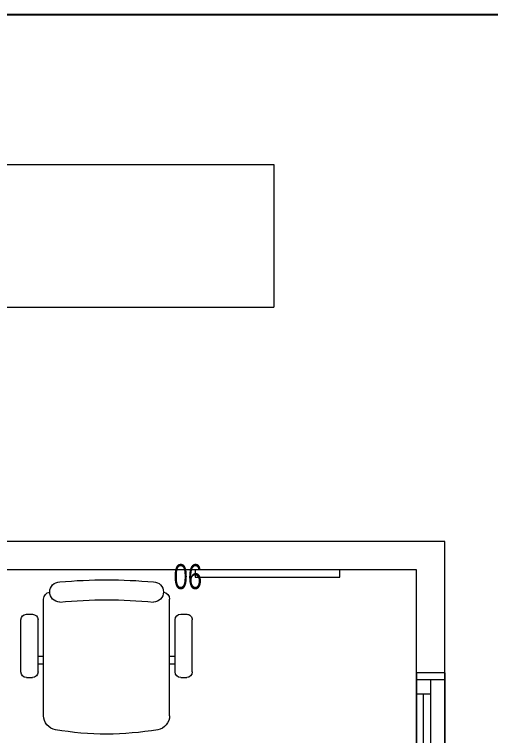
# Model space of a CAD drawing. Header units: inches. Extents: x -246178 to 57169, y -29325 to 19878.
# Drawn here: x 16290 to 17958, y -4747 to -2222 of the extents above; entities that cross this region are included whole.
import ezdxf

# ---------------------------------------------------------------- set-up
doc = ezdxf.new("R2010")
doc.units = ezdxf.units.IN
doc.header["$LTSCALE"] = 25
doc.header["$MEASUREMENT"] = 0
doc.layers.get('0').update_dxf_attribs({"color": 8})
for name, color, linetype, lineweight in [('00-Ground Floor$0$72_EGR_EQP_TAG', 142, 'Continuous', 5), ('00-Ground Floor$0$Aluminum', 251, 'Continuous', 5), ('00-Ground Floor$0$LOADING', 253, 'Continuous', 5), ('00-Ground Floor$0$NEW Wall', 166, 'Continuous', 5), ('00-Ground Floor$0$Walls', 251, 'Continuous', 5), ('F-ALRM-CNDT-SPLY', 43, 'POWER SUPPLY', 25)]:
    doc.layers.add(name, color=color, linetype=linetype, lineweight=lineweight)
doc.styles.add('00-Ground Floor$0$X3G_ENTITY_257CFD', font='swisscl.ttf', dxfattribs={"height": 200})
doc.styles.get("Standard").update_dxf_attribs({"font": 'arial.ttf'})
doc.linetypes.add('POWER SUPPLY', pattern='A,50.8,-4,["PS",Standard,S=4.5,R=0,X=0,Y=-2.25],-11', length=65.8)

# ---------------------------------------------------------------- blocks, each defined once
blk = doc.blocks.new('*X63')
at = {"color": 0}
for p, q in [((5, 3), (5, 3)), ((5, 3), (5, 3)), ((5, 3), (5, 3)), ((5, 3), (5, 3)), ((5, 3), (5, 3)), ((5, 3), (5, 3)), ((5, 3), (5, 3)), ((5, 3), (5, 3)), ((5, 3), (5, 3)), ((5, 3), (5, 3)), ((5, 3), (5, 3)), ((5, 3), (5, 3)), ((5, 3), (5, 3)), ((5, 3), (5, 3)), ((5, 3), (5, 3)), ((5, 3), (5, 3)), ((5, 3), (5, 3)), ((5, 3), (5, 3)), ((5, 3), (5, 3)), ((5, 3), (5, 3)), ((5, 3), (5, 3)), ((5, 3), (5, 3)), ((5, 3), (5, 3)), ((5, 3), (5, 3)), ((5, 3), (5, 3)), ((5, 3), (5, 3)), ((5, 3), (5, 3)), ((5, 3), (5, 3)), ((5, 3), (5, 3)), ((5, 3), (5, 3)), ((5, 3), (5, 3)), ((5, 3), (5, 3)), ((5, 3), (5, 3)), ((5, 3), (5, 3)), ((5, 3), (5, 3)), ((5, 3), (5, 3)), ((5, 3), (5, 3)), ((5, 3), (5, 3)), ((5, 3), (5, 3)), ((5, 3), (5, 3)), ((5, 3), (5, 3)), ((5, 3), (5, 3)), ((5, 3), (5, 3)), ((5, 3), (5, 3)), ((5, 3), (5, 3)), ((5, 3), (5, 3)), ((5, 3), (5, 3)), ((5, 3), (5, 3)), ((5, 3), (5, 3)), ((5, 3), (5, 3)), ((5, 3), (5, 3)), ((5, 3), (5, 3)), ((5, 3), (5, 3)), ((5, 3), (5, 3)), ((5, 3), (5, 3)), ((5, 3), (5, 3)), ((5, 3), (5, 3)), ((5, 3), (5, 3)), ((5, 3), (5, 3)), ((5, 3), (5, 3)), ((5, 3), (5, 3)), ((5, 3), (5, 3)), ((5, 3), (5, 3)), ((5, 3), (5, 3)), ((5, 3), (5, 3)), ((5, 3), (5, 3)), ((6, 3), (5, 3)), ((5, 3), (5, 3)), ((6, 3), (5, 3)), ((5, 3), (5, 3)), ((6, 3), (5, 3)), ((5, 3), (5, 3)), ((6, 3), (5, 3)), ((5, 3), (5, 3)), ((5, 3), (5, 3)), ((5, 3), (5, 3)), ((5, 3), (5, 3)), ((5, 3), (5, 3)), ((5, 3), (5, 3)), ((5, 3), (5, 3)), ((5, 3), (5, 3)), ((5, 3), (5, 3)), ((5, 3), (5, 3)), ((5, 3), (5, 3)), ((5, 3), (5, 3)), ((5, 3), (5, 3)), ((5, 3), (5, 3)), ((5, 3), (5, 3)), ((5, 3), (5, 3)), ((5, 3), (5, 3)), ((5, 3), (5, 3)), ((5, 3), (5, 3)), ((5, 3), (5, 3)), ((5, 3), (5, 3)), ((5, 3), (5, 3)), ((5, 3), (5, 3)), ((6, 3), (6, 3)), ((6, 3), (6, 3)), ((6, 3), (6, 3)), ((6, 3), (6, 3)), ((6, 3), (6, 3)), ((6, 3), (6, 3)), ((6, 3), (6, 3)), ((6, 3), (6, 3)), ((6, 3), (6, 3)), ((6, 3), (6, 3)), ((6, 3), (6, 3)), ((6, 3), (6, 3)), ((6, 3), (6, 3)), ((6, 3), (6, 3)), ((6, 3), (6, 3)), ((6, 3), (6, 3)), ((6, 3), (6, 3)), ((6, 3), (6, 3)), ((6, 3), (6, 3)), ((6, 3), (6, 3)), ((6, 3), (6, 3)), ((6, 3), (6, 3)), ((6, 3), (6, 3)), ((6, 3), (6, 3)), ((6, 3), (6, 3)), ((6, 3), (6, 3)), ((6, 3), (6, 3)), ((6, 3), (6, 3)), ((6, 3), (6, 3)), ((6, 3), (6, 3)), ((6, 3), (6, 3)), ((6, 3), (6, 3)), ((6, 3), (6, 3)), ((6, 3), (6, 3)), ((6, 3), (6, 3)), ((6, 3), (6, 3)), ((6, 3), (6, 3)), ((6, 3), (6, 3)), ((6, 3), (6, 3)), ((6, 3), (6, 3)), ((6, 3), (6, 3)), ((6, 3), (6, 3)), ((6, 3), (6, 3)), ((6, 3), (6, 3)), ((6, 3), (6, 3)), ((6, 3), (6, 3)), ((6, 3), (6, 3)), ((6, 3), (6, 3)), ((6, 3), (6, 3)), ((6, 3), (6, 3)), ((6, 3), (6, 3)), ((6, 3), (6, 3)), ((6, 3), (6, 3)), ((6, 3), (6, 3)), ((6, 3), (6, 3)), ((6, 3), (6, 3)), ((6, 3), (6, 3)), ((6, 3), (6, 3)), ((6, 3), (6, 3)), ((6, 3), (6, 3)), ((6, 3), (6, 3)), ((6, 3), (6, 3)), ((6, 3), (6, 3)), ((6, 3), (6, 3)), ((6, 3), (6, 3)), ((6, 3), (6, 3)), ((6, 3), (6, 3)), ((6, 3), (6, 3)), ((6, 3), (6, 3)), ((6, 3), (6, 3)), ((6, 3), (6, 3)), ((6, 3), (6, 3)), ((6, 3), (6, 3)), ((6, 3), (6, 3)), ((6, 3), (6, 3)), ((6, 3), (6, 3)), ((6, 3), (6, 3)), ((6, 3), (6, 3)), ((6, 3), (6, 3)), ((6, 3), (6, 3)), ((6, 3), (6, 3)), ((6, 3), (6, 3)), ((6, 3), (6, 3)), ((6, 3), (6, 3)), ((6, 3), (6, 3)), ((6, 3), (6, 3)), ((6, 3), (6, 3)), ((6, 3), (6, 3)), ((6, 3), (6, 3)), ((6, 3), (6, 3)), ((6, 3), (6, 3)), ((6, 3), (6, 3)), ((6, 3), (6, 3)), ((6, 3), (6, 3)), ((6, 3), (6, 3)), ((6, 3), (6, 3)), ((6, 3), (6, 3)), ((6, 3), (6, 3)), ((6, 3), (6, 3)), ((6, 3), (6, 3)), ((6, 3), (6, 3)), ((6, 3), (6, 3)), ((6, 3), (6, 3)), ((6, 3), (6, 3)), ((6, 3), (6, 3)), ((6, 3), (6, 3)), ((6, 3), (6, 3)), ((6, 3), (6, 3)), ((6, 3), (6, 3)), ((6, 3), (6, 3)), ((6, 3), (6, 3)), ((6, 3), (6, 3)), ((6, 3), (6, 3)), ((6, 3), (6, 3)), ((6, 3), (6, 3)), ((6, 3), (6, 3)), ((6, 3), (6, 3)), ((6, 3), (6, 3)), ((6, 3), (6, 3)), ((6, 3), (6, 3)), ((6, 3), (6, 3)), ((6, 3), (6, 3)), ((6, 3), (6, 3)), ((6, 3), (6, 3)), ((6, 3), (6, 3)), ((6, 3), (6, 3)), ((6, 3), (6, 3)), ((6, 3), (6, 3)), ((6, 3), (6, 3)), ((6, 3), (6, 3)), ((6, 3), (6, 3)), ((6, 3), (6, 3)), ((6, 3), (6, 3)), ((6, 3), (6, 3)), ((6, 3), (6, 3)), ((6, 3), (6, 3)), ((6, 3), (6, 3)), ((6, 3), (6, 3)), ((6, 3), (6, 3)), ((6, 3), (6, 3)), ((6, 3), (6, 3)), ((6, 3), (6, 3)), ((6, 3), (6, 3)), ((6, 3), (6, 3)), ((6, 3), (6, 3)), ((6, 3), (6, 3)), ((6, 3), (6, 3)), ((6, 3), (6, 3)), ((6, 3), (6, 3)), ((6, 3), (6, 3)), ((6, 3), (6, 3)), ((6, 3), (6, 3)), ((6, 3), (6, 3)), ((6, 3), (6, 3)), ((6, 3), (6, 3)), ((6, 3), (6, 3)), ((6, 3), (6, 3)), ((6, 3), (6, 3)), ((6, 3), (6, 3)), ((6, 3), (6, 3)), ((6, 3), (6, 3)), ((6, 3), (6, 3)), ((6, 3), (6, 3)), ((6, 3), (6, 3)), ((6, 3), (6, 3)), ((6, 3), (6, 3)), ((6, 3), (6, 3)), ((6, 3), (6, 3)), ((6, 3), (6, 3)), ((6, 3), (6, 3)), ((6, 3), (6, 3)), ((6, 3), (6, 3)), ((6, 3), (6, 3)), ((6, 3), (6, 3)), ((6, 3), (6, 3)), ((6, 3), (6, 3)), ((6, 3), (6, 3)), ((6, 3), (6, 3)), ((6, 3), (6, 3)), ((6, 3), (6, 3)), ((6, 3), (6, 3)), ((6, 3), (6, 3)), ((6, 3), (6, 3)), ((6, 3), (6, 3)), ((6, 3), (6, 3)), ((6, 3), (6, 3)), ((6, 3), (6, 3)), ((6, 3), (6, 3)), ((6, 3), (6, 3)), ((6, 3), (6, 3)), ((6, 3), (6, 3)), ((6, 3), (6, 3)), ((6, 3), (6, 3)), ((6, 3), (6, 3)), ((6, 3), (6, 3)), ((6, 3), (6, 3)), ((6, 3), (6, 3)), ((6, 3), (6, 3)), ((6, 3), (6, 3)), ((6, 3), (6, 3)), ((6, 3), (6, 3)), ((6, 3), (6, 3)), ((6, 3), (6, 3)), ((6, 3), (6, 3)), ((6, 3), (5, 3)), ((6, 3), (5, 3)), ((6, 3), (5, 3)), ((6, 3), (5, 3)), ((6, 3), (5, 3)), ((6, 3), (6, 3)), ((6, 3), (6, 3)), ((6, 3), (6, 3)), ((6, 3), (6, 3)), ((6, 3), (6, 3)), ((6, 3), (6, 3)), ((6, 3), (6, 3)), ((6, 3), (6, 3)), ((6, 3), (6, 3)), ((6, 3), (6, 3)), ((6, 3), (6, 3)), ((6, 3), (6, 3)), ((6, 3), (6, 3)), ((6, 3), (6, 3)), ((6, 3), (6, 3)), ((6, 3), (6, 3)), ((6, 3), (6, 3)), ((6, 3), (6, 3)), ((6, 3), (6, 3)), ((6, 3), (6, 3)), ((6, 3), (6, 3)), ((6, 3), (6, 3)), ((6, 3), (6, 3)), ((6, 3), (6, 3)), ((6, 3), (6, 3)), ((6, 3), (6, 3)), ((6, 3), (6, 3)), ((6, 3), (6, 3)), ((6, 3), (6, 3)), ((6, 3), (6, 3)), ((6, 3), (6, 3)), ((6, 3), (6, 3)), ((6, 3), (6, 3)), ((6, 3), (6, 3)), ((6, 3), (6, 3)), ((6, 3), (6, 3)), ((6, 3), (6, 3)), ((6, 3), (6, 3)), ((6, 3), (6, 3)), ((6, 3), (6, 3)), ((6, 3), (6, 3)), ((6, 3), (6, 3)), ((6, 3), (6, 3)), ((6, 3), (6, 3)), ((6, 3), (6, 3)), ((6, 3), (6, 3)), ((6, 3), (6, 3)), ((6, 3), (6, 3)), ((6, 3), (6, 3)), ((6, 3), (6, 3)), ((6, 3), (6, 3)), ((6, 3), (6, 3)), ((6, 3), (6, 3)), ((6, 3), (6, 3)), ((6, 3), (6, 3)), ((6, 3), (6, 3)), ((6, 3), (6, 3)), ((6, 3), (6, 3)), ((6, 3), (6, 3)), ((6, 3), (6, 3)), ((6, 3), (6, 3)), ((6, 3), (6, 3)), ((6, 3), (6, 3)), ((6, 3), (6, 3)), ((6, 3), (6, 3)), ((6, 3), (6, 3)), ((6, 3), (6, 3)), ((6, 3), (6, 3)), ((6, 3), (6, 3)), ((6, 3), (6, 3)), ((6, 3), (6, 3)), ((6, 3), (6, 3)), ((6, 3), (6, 3)), ((6, 3), (6, 3)), ((6, 3), (6, 3)), ((6, 3), (6, 3)), ((6, 3), (6, 3)), ((6, 3), (6, 3)), ((6, 3), (6, 3)), ((6, 3), (6, 3)), ((6, 3), (6, 3)), ((6, 3), (6, 3)), ((6, 3), (6, 3)), ((6, 3), (6, 3)), ((6, 3), (6, 3)), ((6, 3), (6, 3)), ((6, 3), (6, 3)), ((6, 3), (6, 3)), ((6, 3), (6, 3)), ((6, 3), (6, 3)), ((6, 3), (6, 3)), ((6, 3), (6, 3)), ((6, 3), (6, 3)), ((6, 3), (6, 3)), ((6, 3), (6, 3)), ((6, 3), (6, 3)), ((6, 3), (6, 3)), ((6, 3), (6, 3)), ((6, 3), (6, 3)), ((6, 3), (6, 3)), ((6, 3), (6, 3)), ((6, 3), (6, 3)), ((6, 3), (6, 3)), ((6, 3), (6, 3)), ((6, 3), (6, 3)), ((6, 3), (6, 3)), ((6, 3), (6, 3)), ((6, 3), (6, 3)), ((6, 3), (6, 3)), ((6, 3), (6, 3)), ((6, 3), (6, 3)), ((6, 3), (6, 3)), ((6, 3), (6, 3)), ((6, 3), (6, 3)), ((6, 3), (6, 3)), ((6, 3), (6, 3)), ((6, 3), (6, 3)), ((6, 3), (6, 3)), ((6, 3), (6, 3)), ((6, 3), (6, 3)), ((6, 3), (6, 3)), ((6, 3), (6, 3)), ((6, 3), (6, 3)), ((6, 3), (6, 3)), ((6, 3), (6, 3)), ((6, 3), (6, 3)), ((6, 3), (6, 3)), ((6, 3), (6, 3)), ((6, 3), (6, 3)), ((6, 3), (6, 3)), ((6, 3), (6, 3)), ((6, 3), (6, 3)), ((6, 3), (6, 3)), ((6, 3), (6, 3)), ((6, 3), (6, 3)), ((6, 3), (6, 3)), ((6, 3), (6, 3)), ((6, 3), (6, 3)), ((6, 3), (6, 3)), ((6, 3), (6, 3)), ((6, 3), (6, 3)), ((6, 3), (6, 3)), ((6, 3), (6, 3)), ((6, 3), (6, 3)), ((6, 3), (6, 3)), ((6, 3), (6, 3)), ((6, 3), (6, 3)), ((6, 3), (6, 3)), ((6, 3), (6, 3)), ((6, 3), (6, 3)), ((6, 3), (6, 3)), ((6, 3), (6, 3)), ((6, 3), (6, 3)), ((6, 3), (6, 3)), ((6, 3), (6, 3)), ((6, 3), (6, 3)), ((6, 3), (6, 3)), ((6, 3), (6, 3)), ((6, 3), (6, 3)), ((6, 3), (6, 3)), ((6, 3), (6, 3)), ((6, 3), (6, 3)), ((6, 3), (6, 3)), ((6, 3), (6, 3)), ((6, 3), (6, 3)), ((6, 3), (6, 3)), ((6, 3), (6, 3)), ((6, 3), (6, 3)), ((6, 3), (6, 3)), ((6, 3), (6, 3)), ((6, 3), (6, 3)), ((6, 3), (6, 3)), ((6, 3), (6, 3)), ((6, 3), (6, 3)), ((6, 3), (6, 3)), ((6, 3), (6, 3)), ((6, 3), (6, 3)), ((6, 3), (6, 3)), ((6, 3), (6, 3)), ((6, 3), (6, 3)), ((6, 3), (6, 3)), ((6, 3), (6, 3)), ((6, 3), (6, 3)), ((6, 3), (6, 3)), ((6, 3), (6, 3)), ((6, 3), (6, 3)), ((6, 3), (6, 3)), ((6, 3), (6, 3)), ((6, 3), (6, 3)), ((6, 3), (6, 3)), ((6, 3), (6, 3)), ((6, 3), (6, 3)), ((6, 3), (6, 3)), ((6, 3), (6, 3)), ((6, 3), (6, 3)), ((6, 3), (6, 3)), ((6, 3), (6, 3)), ((6, 3), (6, 3)), ((6, 3), (6, 3)), ((6, 3), (6, 3)), ((6, 3), (6, 3)), ((6, 3), (6, 3)), ((6, 3), (6, 3)), ((6, 3), (6, 3)), ((6, 3), (6, 3)), ((6, 3), (6, 3)), ((6, 3), (6, 3)), ((6, 3), (6, 3)), ((6, 3), (6, 3)), ((6, 3), (6, 3)), ((6, 3), (6, 3)), ((6, 3), (6, 3)), ((6, 3), (6, 3)), ((6, 3), (6, 3)), ((6, 3), (6, 3)), ((6, 3), (6, 3)), ((6, 3), (6, 3)), ((6, 3), (6, 3)), ((6, 3), (6, 3)), ((6, 3), (6, 3)), ((6, 3), (6, 3)), ((6, 3), (6, 3)), ((6, 3), (6, 3)), ((6, 3), (6, 3)), ((6, 3), (6, 3)), ((6, 3), (6, 3)), ((6, 3), (6, 3)), ((6, 3), (6, 3)), ((6, 3), (6, 3)), ((6, 3), (6, 3)), ((6, 3), (6, 3)), ((6, 3), (6, 3)), ((6, 3), (6, 3)), ((6, 3), (6, 3)), ((6, 3), (6, 3)), ((6, 3), (6, 3)), ((6, 3), (6, 3)), ((6, 3), (6, 3)), ((6, 3), (6, 3)), ((6, 3), (6, 3)), ((6, 3), (6, 3)), ((6, 3), (6, 3)), ((6, 3), (6, 3)), ((6, 3), (6, 3)), ((6, 3), (6, 3)), ((6, 3), (6, 3)), ((6, 3), (6, 3)), ((6, 3), (6, 3)), ((6, 3), (6, 3)), ((6, 3), (6, 3)), ((6, 3), (6, 3)), ((6, 3), (6, 3)), ((6, 3), (6, 3)), ((6, 3), (6, 3)), ((6, 3), (6, 3)), ((6, 3), (6, 3)), ((6, 3), (6, 3)), ((6, 3), (6, 3)), ((6, 3), (6, 3)), ((6, 3), (6, 3)), ((6, 3), (6, 3)), ((6, 3), (6, 3)), ((6, 3), (6, 3)), ((6, 3), (6, 3)), ((6, 3), (6, 3)), ((6, 3), (6, 3)), ((6, 3), (6, 3)), ((6, 3), (6, 3)), ((6, 3), (6, 3)), ((6, 3), (6, 3)), ((6, 3), (6, 3)), ((6, 3), (6, 3)), ((6, 3), (6, 3)), ((6, 3), (6, 3)), ((6, 3), (6, 3)), ((6, 3), (6, 3)), ((6, 3), (6, 3)), ((6, 3), (6, 3)), ((6, 3), (6, 3)), ((6, 3), (6, 3)), ((6, 3), (6, 3)), ((6, 3), (6, 3)), ((6, 3), (6, 3)), ((6, 3), (6, 3)), ((6, 3), (6, 3)), ((6, 3), (6, 3)), ((6, 3), (6, 3)), ((6, 3), (6, 3)), ((6, 3), (6, 3)), ((6, 3), (6, 3)), ((6, 3), (6, 3)), ((6, 3), (6, 3)), ((6, 3), (6, 3)), ((6, 3), (6, 3)), ((6, 3), (6, 3)), ((6, 3), (6, 3)), ((6, 3), (6, 3)), ((6, 3), (6, 3)), ((6, 3), (6, 3)), ((6, 3), (6, 3)), ((6, 3), (6, 3)), ((6, 3), (6, 3)), ((6, 3), (6, 3)), ((6, 3), (6, 3)), ((6, 3), (6, 3)), ((6, 3), (6, 3)), ((6, 3), (6, 3)), ((6, 3), (6, 3)), ((6, 3), (6, 3)), ((6, 3), (6, 3)), ((6, 3), (6, 3)), ((6, 3), (6, 3)), ((6, 3), (6, 3)), ((6, 3), (6, 3)), ((6, 3), (6, 3)), ((6, 3), (6, 3)), ((6, 3), (6, 3))]:
    blk.add_line(p, q, dxfattribs=at)
blk = doc.blocks.new('*X64')
at = {"color": 0}
for p, q in [((13, 1), (13, 1)), ((13, 1), (13, 1)), ((13, 1), (13, 1)), ((13, 1), (13, 1)), ((13, 1), (13, 1)), ((13, 1), (13, 1)), ((13, 1), (13, 1)), ((13, 1), (13, 1)), ((13, 1), (13, 1)), ((13, 1), (13, 1)), ((13, 1), (13, 1)), ((13, 1), (13, 1)), ((13, 1), (13, 1)), ((13, 1), (13, 1)), ((13, 1), (13, 1)), ((13, 1), (14, 1)), ((13, 1), (14, 1)), ((13, 1), (14, 1)), ((13, 1), (13, 1)), ((13, 1), (13, 1)), ((13, 1), (13, 1)), ((13, 1), (13, 1)), ((13, 1), (13, 1)), ((13, 1), (13, 1)), ((13, 1), (13, 1)), ((13, 1), (13, 1)), ((13, 1), (13, 1)), ((13, 1), (13, 1)), ((13, 1), (13, 1)), ((13, 1), (13, 1)), ((13, 1), (13, 1)), ((13, 1), (13, 1)), ((13, 1), (13, 1)), ((13, 1), (13, 1)), ((13, 1), (13, 1)), ((13, 1), (13, 1)), ((13, 1), (13, 1)), ((13, 1), (13, 1)), ((13, 1), (13, 1)), ((13, 1), (13, 1)), ((13, 1), (13, 1)), ((13, 1), (13, 1)), ((13, 1), (13, 1)), ((13, 1), (13, 1)), ((13, 1), (13, 1)), ((13, 1), (13, 1)), ((13, 1), (13, 1)), ((13, 1), (13, 1)), ((13, 1), (13, 1)), ((13, 1), (13, 1)), ((13, 1), (13, 1)), ((13, 1), (13, 1)), ((13, 1), (13, 1)), ((13, 1), (13, 1)), ((13, 1), (13, 1)), ((13, 1), (13, 1)), ((13, 1), (13, 1)), ((13, 1), (13, 1)), ((13, 1), (13, 1)), ((13, 1), (13, 1)), ((13, 1), (13, 1)), ((13, 1), (13, 1)), ((13, 1), (13, 1)), ((13, 1), (13, 1)), ((13, 1), (13, 1)), ((13, 1), (13, 1)), ((13, 1), (13, 1)), ((13, 1), (13, 1)), ((13, 1), (13, 1)), ((13, 1), (13, 1)), ((13, 1), (13, 1)), ((13, 1), (13, 1)), ((13, 1), (13, 1)), ((13, 1), (13, 1)), ((13, 1), (13, 1)), ((13, 1), (13, 1)), ((13, 1), (13, 1)), ((13, 1), (13, 1)), ((13, 1), (13, 1)), ((13, 1), (13, 1)), ((13, 1), (13, 1)), ((13, 1), (13, 1)), ((13, 1), (13, 1)), ((13, 1), (13, 1)), ((13, 1), (13, 1)), ((13, 1), (13, 1)), ((13, 1), (13, 1)), ((13, 1), (13, 1)), ((13, 1), (13, 1)), ((13, 1), (13, 1)), ((13, 1), (13, 1)), ((13, 1), (13, 1)), ((13, 1), (13, 1)), ((13, 1), (13, 1)), ((13, 1), (13, 1)), ((13, 1), (13, 1)), ((13, 1), (13, 1)), ((13, 1), (13, 1)), ((13, 1), (13, 1)), ((13, 1), (13, 1)), ((13, 1), (13, 1)), ((13, 1), (13, 1)), ((13, 1), (13, 1)), ((13, 1), (13, 1)), ((13, 1), (13, 1)), ((13, 1), (13, 1)), ((13, 1), (13, 1)), ((13, 1), (13, 1)), ((13, 1), (13, 1)), ((13, 1), (13, 1)), ((13, 1), (13, 1)), ((13, 1), (13, 1)), ((13, 1), (13, 1)), ((13, 1), (13, 1)), ((13, 1), (13, 1)), ((13, 1), (13, 1)), ((13, 1), (13, 1)), ((13, 1), (13, 1)), ((13, 1), (13, 1)), ((13, 1), (13, 1)), ((13, 1), (13, 1)), ((13, 1), (13, 1)), ((13, 1), (13, 1)), ((13, 1), (14, 1)), ((13, 0), (13, 0)), ((13, 0), (13, 0)), ((13, 0), (13, 0)), ((13, 0), (13, 0)), ((13, 0), (13, 0)), ((13, 0), (13, 0)), ((13, 0), (13, 0)), ((13, 0), (13, 0)), ((13, 0), (13, 0)), ((13, 0), (13, 0)), ((13, 0), (13, 0)), ((13, 0), (13, 0)), ((13, 0), (13, 0)), ((13, 0), (13, 0)), ((13, 0), (13, 0)), ((13, 0), (13, 0)), ((13, 0), (13, 0)), ((13, 0), (13, 0)), ((13, 0), (13, 0)), ((13, 0), (13, 0)), ((13, 0), (13, 0)), ((13, 0), (13, 0)), ((13, 0), (13, 0)), ((13, 0), (13, 0)), ((13, 0), (13, 0)), ((13, 0), (13, 0)), ((13, 0), (13, 0)), ((13, 0), (13, 0)), ((13, 0), (13, 0)), ((13, 0), (13, 0)), ((13, 0), (13, 0)), ((13, 0), (13, 0)), ((13, 0), (13, 0)), ((13, 0), (13, 0)), ((13, 0), (13, 0)), ((13, 0), (13, 0)), ((13, 0), (13, 0)), ((13, 0), (13, 0)), ((13, 0), (13, 0)), ((13, 0), (13, 0)), ((13, 0), (13, 0)), ((13, 0), (13, 0)), ((13, 0), (13, 0)), ((13, 0), (13, 0)), ((13, 0), (13, 0)), ((13, 0), (13, 0)), ((13, 0), (13, 0)), ((13, 0), (13, 0)), ((13, 0), (14, 0)), ((13, 0), (14, 0)), ((13, 0), (13, 0)), ((13, 0), (14, 0)), ((14, 1), (14, 1)), ((14, 1), (14, 1)), ((14, 1), (14, 1)), ((14, 1), (14, 1)), ((14, 1), (14, 1)), ((14, 1), (14, 1)), ((14, 1), (14, 1)), ((14, 1), (14, 1)), ((14, 1), (14, 1)), ((14, 1), (14, 1)), ((14, 1), (14, 1)), ((14, 1), (14, 1)), ((14, 1), (14, 1)), ((14, 1), (14, 1)), ((14, 1), (14, 1)), ((14, 1), (14, 1)), ((14, 1), (14, 1)), ((14, 1), (14, 1)), ((14, 1), (14, 1)), ((14, 1), (14, 1)), ((14, 1), (14, 1)), ((14, 1), (14, 1)), ((14, 1), (14, 1)), ((14, 1), (14, 1)), ((14, 1), (14, 1)), ((14, 1), (14, 1)), ((14, 1), (14, 1)), ((14, 1), (14, 1)), ((14, 1), (14, 1)), ((14, 1), (14, 1)), ((14, 1), (14, 1)), ((14, 1), (14, 1)), ((14, 1), (14, 1)), ((14, 1), (14, 1)), ((14, 1), (14, 1)), ((14, 1), (14, 1)), ((14, 1), (14, 1)), ((14, 1), (14, 1)), ((14, 1), (14, 1)), ((14, 1), (14, 1)), ((14, 1), (14, 1)), ((14, 1), (14, 1)), ((14, 1), (14, 1)), ((14, 1), (14, 1)), ((14, 1), (14, 1)), ((14, 1), (14, 1)), ((14, 1), (14, 1)), ((14, 1), (14, 1)), ((14, 1), (14, 1)), ((14, 1), (14, 1)), ((14, 1), (14, 1)), ((14, 1), (14, 1)), ((14, 1), (14, 1)), ((14, 1), (14, 1)), ((14, 1), (14, 1)), ((14, 1), (14, 1)), ((14, 1), (14, 1)), ((14, 1), (14, 1)), ((14, 1), (14, 1)), ((14, 1), (14, 1)), ((14, 1), (14, 1)), ((14, 1), (14, 1)), ((14, 1), (14, 1)), ((14, 1), (14, 1)), ((14, 1), (14, 1)), ((14, 1), (14, 1)), ((14, 1), (14, 1)), ((14, 1), (14, 1)), ((14, 1), (14, 1)), ((14, 1), (14, 1)), ((14, 1), (14, 1)), ((14, 1), (14, 1)), ((14, 1), (14, 1)), ((14, 1), (14, 1)), ((14, 1), (14, 1)), ((14, 1), (14, 1)), ((14, 1), (14, 1)), ((14, 1), (14, 1)), ((14, 1), (14, 1)), ((14, 1), (14, 1)), ((14, 1), (14, 1)), ((14, 1), (14, 1)), ((14, 1), (14, 1)), ((14, 1), (14, 1)), ((14, 1), (14, 1)), ((14, 1), (14, 1)), ((14, 1), (14, 1)), ((14, 1), (14, 1)), ((14, 1), (14, 1)), ((14, 1), (14, 1)), ((14, 1), (14, 1)), ((14, 1), (14, 1)), ((14, 1), (14, 1)), ((14, 1), (14, 1)), ((14, 0), (14, 0)), ((14, 0), (14, 0)), ((14, 0), (14, 0)), ((14, 0), (14, 0)), ((14, 0), (14, 0)), ((14, 0), (14, 0)), ((14, 0), (14, 0)), ((14, 0), (14, 0)), ((14, 0), (14, 0)), ((14, 0), (14, 0)), ((14, 0), (14, 0)), ((14, 0), (14, 0)), ((14, 0), (14, 0)), ((14, 0), (14, 0)), ((14, 0), (14, 0)), ((14, 0), (14, 0)), ((14, 0), (14, 0)), ((14, 0), (14, 0)), ((14, 0), (14, 0)), ((14, 0), (14, 0)), ((14, 0), (14, 0)), ((14, 0), (14, 0)), ((14, 0), (14, 0)), ((14, 0), (14, 0)), ((14, 0), (14, 0)), ((14, 0), (14, 0)), ((14, 0), (14, 0)), ((14, 0), (14, 0)), ((14, 0), (14, 0)), ((14, 0), (14, 0)), ((14, 0), (14, 0)), ((14, 0), (14, 0)), ((14, 0), (14, 0)), ((14, 0), (14, 0)), ((14, 0), (14, 0)), ((14, 0), (14, 0)), ((14, 0), (14, 0)), ((14, 0), (14, 0)), ((14, 0), (14, 0)), ((14, 0), (14, 0)), ((14, 0), (14, 0)), ((14, 0), (14, 0)), ((14, 0), (14, 0)), ((14, 0), (14, 0)), ((14, 0), (14, 0)), ((14, 0), (14, 0)), ((14, 0), (14, 0)), ((14, 0), (14, 0)), ((13, 0), (13, 0)), ((13, 0), (14, 0)), ((13, 0), (13, 0)), ((13, 0), (14, 0)), ((13, 0), (13, 0)), ((13, 0), (14, 0)), ((13, 0), (13, 0)), ((13, 0), (13, 0)), ((13, 0), (13, 0)), ((13, 0), (13, 0)), ((13, 0), (14, 0)), ((13, 0), (13, 0)), ((13, 0), (14, 0)), ((13, 0), (13, 0)), ((13, 0), (14, 0)), ((13, 0), (13, 0)), ((13, 0), (14, 0)), ((13, 0), (13, 0)), ((13, 0), (14, 0)), ((13, 0), (13, 0)), ((13, 0), (14, 0)), ((13, 0), (13, 0)), ((13, 0), (14, 0)), ((13, 0), (13, 0)), ((13, 0), (13, 0)), ((13, 0), (13, 0)), ((13, 0), (14, 0)), ((13, 0), (13, 0)), ((13, 0), (14, 0)), ((13, 0), (13, 0)), ((13, 0), (14, 0)), ((13, 0), (13, 0)), ((13, 0), (14, 0)), ((13, 0), (13, 0)), ((13, 0), (13, 0)), ((13, 0), (13, 0)), ((13, 0), (13, 0)), ((13, 0), (13, 0)), ((13, 0), (13, 0)), ((13, 0), (13, 0)), ((13, 0), (13, 0)), ((13, 0), (13, 0)), ((13, 0), (13, 0)), ((13, 0), (13, 0)), ((13, 0), (13, 0)), ((13, 0), (13, 0)), ((13, 0), (13, 0)), ((13, 0), (13, 0)), ((13, 0), (13, 0)), ((13, 0), (13, 0)), ((13, 0), (13, 0)), ((13, 0), (13, 0)), ((13, 0), (13, 0)), ((13, 0), (13, 0)), ((13, 0), (13, 0)), ((13, 0), (13, 0)), ((13, 0), (13, 0)), ((13, 0), (13, 0)), ((13, 0), (13, 0)), ((13, 0), (13, 0)), ((13, 0), (13, 0)), ((13, 0), (13, 0)), ((13, 0), (13, 0)), ((13, 0), (13, 0)), ((13, -1), (13, -1)), ((13, -1), (13, -1)), ((13, -1), (13, -1)), ((13, -1), (13, -1)), ((13, -1), (13, -1)), ((13, -1), (14, -1)), ((13, -1), (13, -1)), ((14, 0), (14, 0)), ((14, 0), (14, 0)), ((14, 0), (14, 0)), ((14, 0), (14, 0)), ((14, 0), (14, 0)), ((14, 0), (14, 0)), ((14, 0), (14, 0)), ((14, 0), (14, 0)), ((14, 0), (14, 0)), ((14, 0), (14, 0)), ((14, 0), (14, 0)), ((14, 0), (14, 0)), ((14, 0), (14, 0)), ((14, 0), (14, 0)), ((14, 0), (14, 0)), ((13, 0), (14, 0)), ((14, 0), (14, 0)), ((14, 0), (14, 0)), ((14, 0), (14, 0)), ((14, 0), (14, 0)), ((14, 0), (14, 0)), ((14, 0), (14, 0)), ((14, 0), (14, 0)), ((14, 0), (14, 0)), ((14, 0), (14, 0)), ((14, 0), (14, 0)), ((14, 0), (14, 0)), ((14, 0), (14, 0)), ((14, 0), (14, 0)), ((14, 0), (14, 0)), ((14, 0), (14, 0)), ((14, 0), (14, 0)), ((14, 0), (14, 0)), ((14, 0), (14, 0)), ((14, 0), (14, 0)), ((14, 0), (14, 0)), ((14, 0), (14, 0)), ((14, 0), (14, 0)), ((14, 0), (14, 0)), ((14, 0), (14, 0)), ((14, 0), (14, 0)), ((14, 0), (14, 0)), ((14, 0), (14, 0)), ((14, 0), (14, 0)), ((14, 0), (14, 0)), ((14, 0), (14, 0)), ((14, 0), (14, 0)), ((14, 0), (14, 0)), ((14, 0), (14, 0)), ((14, 0), (14, 0)), ((14, -1), (14, -1)), ((14, -1), (14, -1)), ((14, -1), (14, -1)), ((14, -1), (14, -1)), ((14, -1), (14, -1))]:
    blk.add_line(p, q, dxfattribs=at)
blk = doc.blocks.new('00-Ground Floor$0$GF21018-P')
at = {"color": 0}
for p, q in [((-0.2207, 0.4756), (-0.2207, 0.0675)), ((0.2205, 0.4756), (0.2205, 0.0675)), ((-0.2806, 0.3422), (-0.2598, 0.3422)), ((0.2596, 0.3422), (0.2804, 0.3422)), ((-0.3002, 0.3226), (-0.3002, 0.14)), ((-0.2402, 0.3226), (-0.2402, 0.14)), ((0.24, 0.3226), (0.24, 0.14)), ((0.3, 0.3226), (0.3, 0.14)), ((-0.2402, 0.2937), (-0.2207, 0.2937)), ((0.2205, 0.2937), (0.24, 0.2937)), ((-0.2402, 0.2671), (-0.2207, 0.2671)), ((0.2205, 0.2671), (0.24, 0.2671)), ((-0.2806, 0.1204), (-0.2598, 0.1204)), ((0.2596, 0.1204), (0.2804, 0.1204))]:
    blk.add_line(p, q, dxfattribs=at)
for points in [[(0.24, 0.2937), (0.24, 0.2937), (0.24, 0.2937), (0.24, 0.2937), (0.24, 0.2937), (0.24, 0.2937), (0.24, 0.2937), (0.24, 0.2937), (0.24, 0.2937), (0.24, 0.2937), (0.24, 0.2937), (0.24, 0.2937), (0.24, 0.2937), (0.24, 0.2937), (0.24, 0.2937), (0.24, 0.2937), (0.24, 0.2937), (0.24, 0.2937), (0.24, 0.2937), (0.24, 0.2937), (0.24, 0.2937), (0.24, 0.2937), (0.24, 0.2937), (0.24, 0.2937), (0.24, 0.2937), (0.24, 0.2937), (0.24, 0.2937), (0.24, 0.2937), (0.24, 0.2937), (0.24, 0.2937), (0.24, 0.2937), (0.24, 0.2937), (0.24, 0.2937), (0.24, 0.2937), (0.24, 0.2937), (0.24, 0.2937), (0.24, 0.2937), (0.24, 0.2937), (0.24, 0.2937), (0.24, 0.2937), (0.24, 0.2937), (0.24, 0.2937), (0.24, 0.2937), (0.24, 0.2937), (0.24, 0.2937), (0.24, 0.2937), (0.24, 0.2937), (0.24, 0.2937), (0.24, 0.2937), (0.24, 0.2937), (0.24, 0.2937), (0.24, 0.2937), (0.24, 0.2937), (0.24, 0.2937), (0.24, 0.2937), (0.24, 0.2937), (0.24, 0.2937), (0.24, 0.2937), (0.24, 0.2937), (0.24, 0.2937), (0.24, 0.2937), (0.24, 0.2937), (0.24, 0.2937), (0.24, 0.2937), (0.24, 0.2937), (0.24, 0.2937), (0.24, 0.2937), (0.24, 0.2937), (0.24, 0.2937), (0.24, 0.2937), (0.24, 0.2937), (0.24, 0.2937), (0.24, 0.2937), (0.24, 0.2937), (0.24, 0.2937), (0.24, 0.2937), (0.24, 0.2937), (0.24, 0.2937), (0.24, 0.2937), (0.24, 0.2937), (0.24, 0.2937), (0.24, 0.2937), (0.24, 0.2937), (0.24, 0.2937), (0.24, 0.2937), (0.24, 0.2937), (0.24, 0.2937), (0.24, 0.2937), (0.24, 0.2937), (0.24, 0.2937), (0.24, 0.2937), (0.24, 0.2937), (0.24, 0.2937), (0.24, 0.2937), (0.24, 0.2937), (0.24, 0.2937), (0.24, 0.2937), (0.24, 0.2937), (0.24, 0.2937), (0.24, 0.2937), (0.24, 0.2937), (0.24, 0.2937), (0.24, 0.2937), (0.24, 0.2937), (0.24, 0.2937), (0.24, 0.2937), (0.24, 0.2937), (0.24, 0.2937), (0.24, 0.2937), (0.24, 0.2937), (0.24, 0.2937), (0.24, 0.2937), (0.24, 0.2937), (0.24, 0.2937), (0.24, 0.2937), (0.24, 0.2937), (0.24, 0.2937), (0.24, 0.2937), (0.24, 0.2937), (0.24, 0.2937), (0.24, 0.2937), (0.24, 0.2937), (0.24, 0.2937), (0.24, 0.2937), (0.24, 0.2937), (0.24, 0.2937), (0.24, 0.2937), (0.24, 0.2937), (0.24, 0.2937), (0.24, 0.2937), (0.24, 0.2937), (0.24, 0.2937), (0.24, 0.2937), (0.24, 0.2937), (0.24, 0.2937), (0.24, 0.2937), (0.24, 0.2937), (0.24, 0.2937), (0.24, 0.2937), (0.24, 0.2937), (0.24, 0.2937), (0.24, 0.2937), (0.24, 0.2937), (0.24, 0.2937), (0.24, 0.2937), (0.24, 0.2937), (0.24, 0.2937), (0.24, 0.2937), (0.24, 0.2937), (0.24, 0.2937), (0.24, 0.2937), (0.24, 0.2937), (0.24, 0.2937), (0.24, 0.2937), (0.24, 0.2937), (0.24, 0.2937), (0.24, 0.2937), (0.24, 0.2937), (0.24, 0.2937), (0.24, 0.2937), (0.24, 0.2937), (0.24, 0.2937), (0.24, 0.2937), (0.24, 0.2937), (0.24, 0.2937), (0.24, 0.2937), (0.24, 0.2937), (0.24, 0.2937), (0.24, 0.2937), (0.24, 0.2937), (0.24, 0.2937), (0.24, 0.2937), (0.24, 0.2937), (0.24, 0.2937), (0.24, 0.2937), (0.24, 0.2937), (0.24, 0.2937), (0.24, 0.2937), (0.24, 0.2937), (0.24, 0.2937), (0.24, 0.2937), (0.24, 0.2937), (0.24, 0.2937), (0.24, 0.2937), (0.24, 0.2937), (0.24, 0.2937), (0.24, 0.2937), (0.24, 0.2937), (0.24, 0.2937), (0.24, 0.2937), (0.24, 0.2937), (0.24, 0.2937), (0.24, 0.2937), (0.24, 0.2937), (0.24, 0.2937), (0.24, 0.2937), (0.24, 0.2937), (0.24, 0.2937), (0.24, 0.2937), (0.24, 0.2937), (0.24, 0.2937), (0.24, 0.2937), (0.24, 0.2937), (0.24, 0.2937), (0.24, 0.2937), (0.24, 0.2937), (0.24, 0.2937), (0.24, 0.2937), (0.24, 0.2937), (0.24, 0.2937), (0.24, 0.2937), (0.24, 0.2937), (0.24, 0.2937), (0.24, 0.2937), (0.24, 0.2937), (0.24, 0.2937), (0.24, 0.2937), (0.24, 0.2937), (0.24, 0.2937), (0.24, 0.2937), (0.24, 0.2937), (0.24, 0.2937), (0.24, 0.2937), (0.24, 0.2937), (0.24, 0.2937), (0.24, 0.2937), (0.24, 0.2937), (0.24, 0.2937), (0.24, 0.2937), (0.24, 0.2937), (0.24, 0.2937), (0.24, 0.2937), (0.24, 0.2937), (0.24, 0.2937), (0.24, 0.2937), (0.24, 0.2937), (0.24, 0.2937), (0.24, 0.2937), (0.24, 0.2937), (0.24, 0.2937), (0.24, 0.2937), (0.24, 0.2937), (0.24, 0.2937), (0.24, 0.2937), (0.24, 0.2937), (0.24, 0.2937), (0.24, 0.2937), (0.24, 0.2937), (0.24, 0.2937), (0.24, 0.2937), (0.24, 0.2937), (0.24, 0.2937), (0.24, 0.2937), (0.24, 0.2937), (0.24, 0.2937), (0.24, 0.2937), (0.24, 0.2937), (0.24, 0.2937), (0.24, 0.2937), (0.24, 0.2937), (0.24, 0.2937), (0.24, 0.2937), (0.24, 0.2937), (0.24, 0.2937), (0.24, 0.2937), (0.24, 0.2937), (0.24, 0.2937), (0.24, 0.2937), (0.24, 0.2937), (0.24, 0.2937), (0.24, 0.2937), (0.24, 0.2937), (0.24, 0.2937), (0.24, 0.2937), (0.24, 0.2937), (0.24, 0.2937), (0.24, 0.2937)], [(0.24, 0.2937), (0.24, 0.2937), (0.24, 0.2937), (0.24, 0.2937), (0.24, 0.2937), (0.24, 0.2937), (0.24, 0.2937), (0.24, 0.2937), (0.24, 0.2937), (0.24, 0.2937), (0.24, 0.2937), (0.24, 0.2937), (0.24, 0.2937), (0.24, 0.2937), (0.24, 0.2937), (0.24, 0.2937), (0.24, 0.2937), (0.24, 0.2937), (0.24, 0.2937), (0.24, 0.2937), (0.24, 0.2937), (0.24, 0.2937), (0.24, 0.2937), (0.24, 0.2937), (0.24, 0.2937), (0.24, 0.2937), (0.24, 0.2937), (0.24, 0.2937), (0.24, 0.2937), (0.24, 0.2937), (0.24, 0.2937), (0.24, 0.2937), (0.24, 0.2937), (0.24, 0.2937), (0.24, 0.2937), (0.24, 0.2937), (0.24, 0.2937), (0.24, 0.2937), (0.24, 0.2937), (0.24, 0.2937), (0.24, 0.2937), (0.24, 0.2937), (0.24, 0.2937), (0.24, 0.2937), (0.24, 0.2937), (0.24, 0.2937), (0.24, 0.2937), (0.24, 0.2937), (0.24, 0.2937), (0.24, 0.2937), (0.24, 0.2937), (0.24, 0.2937), (0.24, 0.2937), (0.24, 0.2937), (0.24, 0.2937), (0.24, 0.2937), (0.24, 0.2937), (0.24, 0.2937), (0.24, 0.2937), (0.24, 0.2937), (0.24, 0.2937), (0.24, 0.2937), (0.24, 0.2937), (0.24, 0.2937), (0.24, 0.2937), (0.24, 0.2937), (0.24, 0.2937), (0.24, 0.2937), (0.24, 0.2937), (0.24, 0.2937), (0.24, 0.2937), (0.24, 0.2937), (0.24, 0.2937), (0.24, 0.2937), (0.24, 0.2937), (0.24, 0.2937), (0.24, 0.2937), (0.24, 0.2937), (0.24, 0.2937), (0.24, 0.2937), (0.24, 0.2937), (0.24, 0.2937), (0.24, 0.2937), (0.24, 0.2937), (0.24, 0.2937), (0.24, 0.2937), (0.24, 0.2937), (0.24, 0.2937), (0.24, 0.2937), (0.24, 0.2937), (0.24, 0.2937), (0.24, 0.2937), (0.24, 0.2937), (0.24, 0.2937), (0.24, 0.2937), (0.24, 0.2937), (0.24, 0.2937), (0.24, 0.2937), (0.24, 0.2937), (0.24, 0.2937), (0.24, 0.2937), (0.24, 0.2937), (0.24, 0.2937), (0.24, 0.2937), (0.24, 0.2937), (0.24, 0.2937), (0.24, 0.2937), (0.24, 0.2937), (0.24, 0.2937), (0.24, 0.2937), (0.24, 0.2937), (0.24, 0.2937), (0.24, 0.2937), (0.24, 0.2937), (0.24, 0.2937), (0.24, 0.2937), (0.24, 0.2937), (0.24, 0.2937), (0.24, 0.2937), (0.24, 0.2937), (0.24, 0.2937), (0.24, 0.2937), (0.24, 0.2937), (0.24, 0.2937), (0.24, 0.2937), (0.24, 0.2937), (0.24, 0.2937), (0.24, 0.2937), (0.24, 0.2937), (0.24, 0.2937), (0.24, 0.2937), (0.24, 0.2937), (0.24, 0.2937), (0.24, 0.2937), (0.24, 0.2937), (0.24, 0.2937), (0.24, 0.2937), (0.24, 0.2937), (0.24, 0.2937), (0.24, 0.2937), (0.24, 0.2937), (0.24, 0.2937), (0.24, 0.2937), (0.24, 0.2937), (0.24, 0.2937), (0.24, 0.2937), (0.24, 0.2937), (0.24, 0.2937), (0.24, 0.2937), (0.24, 0.2937), (0.24, 0.2937), (0.24, 0.2937), (0.24, 0.2937), (0.24, 0.2937), (0.24, 0.2937), (0.24, 0.2937), (0.24, 0.2937), (0.24, 0.2937), (0.24, 0.2937), (0.24, 0.2937), (0.24, 0.2937), (0.24, 0.2937), (0.24, 0.2937), (0.24, 0.2937), (0.24, 0.2937), (0.24, 0.2937), (0.24, 0.2937), (0.24, 0.2937), (0.24, 0.2937), (0.24, 0.2937), (0.24, 0.2937), (0.24, 0.2937), (0.24, 0.2937), (0.24, 0.2937), (0.24, 0.2937), (0.24, 0.2937), (0.24, 0.2937), (0.24, 0.2937), (0.24, 0.2937), (0.24, 0.2937), (0.24, 0.2937), (0.24, 0.2937), (0.24, 0.2937), (0.24, 0.2937), (0.24, 0.2937), (0.24, 0.2937), (0.24, 0.2937), (0.24, 0.2937), (0.24, 0.2937), (0.24, 0.2937), (0.24, 0.2937), (0.24, 0.2937), (0.24, 0.2937), (0.24, 0.2937), (0.24, 0.2937), (0.24, 0.2937), (0.24, 0.2937), (0.24, 0.2937), (0.24, 0.2937), (0.24, 0.2937), (0.24, 0.2937), (0.24, 0.2937), (0.24, 0.2937), (0.24, 0.2937), (0.24, 0.2937), (0.24, 0.2937), (0.24, 0.2937), (0.24, 0.2937), (0.24, 0.2937), (0.24, 0.2937), (0.24, 0.2937), (0.24, 0.2937), (0.24, 0.2937), (0.24, 0.2937), (0.24, 0.2937), (0.24, 0.2937), (0.24, 0.2937), (0.24, 0.2937), (0.24, 0.2937)], [(0.24, 0.2937), (0.24, 0.2937), (0.24, 0.2937), (0.24, 0.2937), (0.24, 0.2937), (0.24, 0.2937), (0.24, 0.2937), (0.24, 0.2937), (0.24, 0.2937), (0.24, 0.2937), (0.24, 0.2937), (0.24, 0.2937), (0.24, 0.2937), (0.24, 0.2937), (0.24, 0.2937), (0.24, 0.2937), (0.24, 0.2937), (0.24, 0.2937), (0.24, 0.2937), (0.24, 0.2937), (0.24, 0.2937), (0.24, 0.2937), (0.24, 0.2937), (0.24, 0.2937), (0.24, 0.2937), (0.24, 0.2937), (0.24, 0.2937), (0.24, 0.2937), (0.24, 0.2937), (0.24, 0.2937), (0.24, 0.2937), (0.24, 0.2937), (0.24, 0.2937), (0.24, 0.2937), (0.24, 0.2937), (0.24, 0.2937), (0.24, 0.2937), (0.24, 0.2937), (0.24, 0.2937), (0.24, 0.2937), (0.24, 0.2937), (0.24, 0.2937), (0.24, 0.2937), (0.24, 0.2937), (0.24, 0.2937), (0.24, 0.2937), (0.24, 0.2937), (0.24, 0.2937), (0.24, 0.2937), (0.24, 0.2937), (0.24, 0.2937), (0.24, 0.2937), (0.24, 0.2937), (0.24, 0.2937), (0.24, 0.2937), (0.24, 0.2937), (0.24, 0.2937), (0.24, 0.2937), (0.24, 0.2937), (0.24, 0.2937), (0.24, 0.2937), (0.24, 0.2937), (0.24, 0.2937), (0.24, 0.2937), (0.24, 0.2937), (0.24, 0.2937), (0.24, 0.2937), (0.24, 0.2937), (0.24, 0.2937), (0.24, 0.2937), (0.24, 0.2937), (0.24, 0.2937), (0.24, 0.2937), (0.24, 0.2937), (0.24, 0.2937), (0.24, 0.2937), (0.24, 0.2937), (0.24, 0.2937), (0.24, 0.2937), (0.24, 0.2937), (0.24, 0.2937), (0.24, 0.2937), (0.24, 0.2937), (0.24, 0.2937), (0.24, 0.2937), (0.24, 0.2937), (0.24, 0.2937), (0.24, 0.2937), (0.24, 0.2937), (0.24, 0.2937), (0.24, 0.2937), (0.24, 0.2937), (0.24, 0.2937), (0.24, 0.2937), (0.24, 0.2937), (0.24, 0.2937), (0.24, 0.2937), (0.24, 0.2937), (0.24, 0.2937), (0.24, 0.2937), (0.24, 0.2937), (0.24, 0.2937), (0.24, 0.2937), (0.24, 0.2937), (0.24, 0.2937), (0.24, 0.2937), (0.24, 0.2937), (0.24, 0.2937), (0.24, 0.2937), (0.24, 0.2937), (0.24, 0.2937), (0.24, 0.2937), (0.24, 0.2937), (0.24, 0.2937), (0.24, 0.2937), (0.24, 0.2937), (0.24, 0.2937), (0.24, 0.2937), (0.24, 0.2937), (0.24, 0.2937), (0.24, 0.2937), (0.24, 0.2937), (0.24, 0.2937), (0.24, 0.2937), (0.24, 0.2937), (0.24, 0.2937), (0.24, 0.2937), (0.24, 0.2937), (0.24, 0.2937), (0.24, 0.2937), (0.24, 0.2937), (0.24, 0.2937), (0.24, 0.2937), (0.24, 0.2937), (0.24, 0.2937), (0.24, 0.2937), (0.24, 0.2937), (0.24, 0.2937), (0.24, 0.2937), (0.24, 0.2937), (0.24, 0.2937), (0.24, 0.2937), (0.24, 0.2937), (0.24, 0.2937), (0.24, 0.2937), (0.24, 0.2937), (0.24, 0.2937), (0.24, 0.2937), (0.24, 0.2937), (0.24, 0.2937), (0.24, 0.2937), (0.24, 0.2937), (0.24, 0.2937), (0.24, 0.2937), (0.24, 0.2937), (0.24, 0.2937), (0.24, 0.2937), (0.24, 0.2937), (0.24, 0.2937), (0.24, 0.2937), (0.24, 0.2937), (0.24, 0.2937), (0.24, 0.2937), (0.24, 0.2937), (0.24, 0.2937), (0.24, 0.2937), (0.24, 0.2937), (0.24, 0.2937), (0.24, 0.2937), (0.24, 0.2937), (0.24, 0.2937), (0.24, 0.2937), (0.24, 0.2937), (0.24, 0.2937), (0.24, 0.2937), (0.24, 0.2937), (0.24, 0.2937), (0.24, 0.2937), (0.24, 0.2937), (0.24, 0.2937), (0.24, 0.2937), (0.24, 0.2937), (0.24, 0.2937), (0.24, 0.2937), (0.24, 0.2937), (0.24, 0.2937), (0.24, 0.2937), (0.24, 0.2937), (0.24, 0.2937), (0.24, 0.2937), (0.24, 0.2937), (0.24, 0.2937), (0.24, 0.2937), (0.24, 0.2937), (0.24, 0.2937), (0.24, 0.2937), (0.24, 0.2937), (0.24, 0.2937), (0.24, 0.2937), (0.24, 0.2937), (0.24, 0.2937), (0.24, 0.2937), (0.24, 0.2937), (0.24, 0.2937), (0.24, 0.2937), (0.24, 0.2937), (0.24, 0.2937), (0.24, 0.2937), (0.24, 0.2937), (0.24, 0.2937), (0.24, 0.2937), (0.24, 0.2937), (0.24, 0.2937), (0.24, 0.2937)]]:
    blk.add_lwpolyline(points, close=True, dxfattribs=at)
for centre, radius, start, end in [((-0.0001, -0.5295), 1.0695, 80.3671, 99.6329), ((-0.1707, 0.4756), 0.05, 99.6329, 180), ((0.1705, 0.4756), 0.05, 0, 80.3671), ((-0.2806, 0.3226), 0.0196, 90, 180), ((-0.2598, 0.3226), 0.0196, 360, 90), ((0.2596, 0.3226), 0.0196, 90, 180), ((0.2804, 0.3226), 0.0196, 0, 90), ((-0.2806, 0.14), 0.0196, 180, 270), ((-0.2598, 0.14), 0.0196, 270, 360), ((0.2596, 0.14), 0.0196, 180, 270), ((0.2804, 0.14), 0.0196, 270, 0), ((-0.1643, 0.0425), 0.0351, 90, 270), ((0, 1.8467), 1.7767, 264.6946, 275.3053), ((0.1641, 0.0425), 0.0351, 270, 90), ((-0.1957, 0.0675), 0.025, 180, 261.4721), ((0.1955, 0.0675), 0.025, 278.5279, 360), ((0, 1.8314), 1.8314, 264.8532, 275.147)]:
    blk.add_arc(centre, radius, start, end, dxfattribs=at)
at = {"layer": '00-Ground Floor$0$NEW Wall', "color": 0, "linetype": 'Continuous'}
for points in [[(0.24, 0.2937), (0.24, 0.2937), (0.24, 0.2937), (0.24, 0.2937), (0.24, 0.2937), (0.24, 0.2937), (0.24, 0.2937), (0.24, 0.2937)], [(0.24, 0.2937), (0.24, 0.2937), (0.24, 0.2937), (0.24, 0.2937), (0.24, 0.2937), (0.24, 0.2937), (0.24, 0.2937)], [(0.24, 0.2937), (0.24, 0.2937), (0.24, 0.2937), (0.24, 0.2937), (0.24, 0.2937), (0.24, 0.2937), (0.24, 0.2937), (0.24, 0.2937), (0.24, 0.2937)], [(0.24, 0.2937), (0.24, 0.2937), (0.24, 0.2937), (0.24, 0.2937), (0.24, 0.2937), (0.24, 0.2937), (0.24, 0.2937), (0.24, 0.2937), (0.24, 0.2937), (0.24, 0.2937)], [(0.24, 0.2937), (0.24, 0.2937), (0.24, 0.2937), (0.24, 0.2937), (0.24, 0.2937), (0.24, 0.2937), (0.24, 0.2937), (0.24, 0.2937), (0.24, 0.2937), (0.24, 0.2937), (0.24, 0.2937), (0.24, 0.2937), (0.24, 0.2937), (0.24, 0.2937), (0.24, 0.2937)], [(0.24, 0.2937), (0.24, 0.2937), (0.24, 0.2937), (0.24, 0.2937), (0.24, 0.2937), (0.24, 0.2937), (0.24, 0.2937), (0.24, 0.2937), (0.24, 0.2937), (0.24, 0.2937)], [(0.24, 0.2937), (0.24, 0.2937), (0.24, 0.2937), (0.24, 0.2937), (0.24, 0.2937), (0.24, 0.2937), (0.24, 0.2937), (0.24, 0.2937), (0.24, 0.2937), (0.24, 0.2937)], [(0.24, 0.2937), (0.24, 0.2937), (0.24, 0.2937), (0.24, 0.2937), (0.24, 0.2937), (0.24, 0.2937), (0.24, 0.2937), (0.24, 0.2937), (0.24, 0.2937), (0.24, 0.2937)], [(0.24, 0.2937), (0.24, 0.2937), (0.24, 0.2937), (0.24, 0.2937), (0.24, 0.2937), (0.24, 0.2937), (0.24, 0.2937), (0.24, 0.2937), (0.24, 0.2937), (0.24, 0.2937), (0.24, 0.2937), (0.24, 0.2937), (0.24, 0.2937), (0.24, 0.2937), (0.24, 0.2937), (0.24, 0.2937), (0.24, 0.2937), (0.24, 0.2937)], [(0.24, 0.2937), (0.24, 0.2937), (0.24, 0.2937), (0.24, 0.2937), (0.24, 0.2937), (0.24, 0.2937), (0.24, 0.2937), (0.24, 0.2937), (0.24, 0.2937), (0.24, 0.2937), (0.24, 0.2937), (0.24, 0.2937)], [(0.24, 0.2937), (0.24, 0.2937), (0.24, 0.2937), (0.24, 0.2937), (0.24, 0.2937), (0.24, 0.2937), (0.24, 0.2937)], [(0.24, 0.2937), (0.24, 0.2937), (0.24, 0.2937), (0.24, 0.2937), (0.24, 0.2937), (0.24, 0.2937), (0.24, 0.2937), (0.24, 0.2937), (0.24, 0.2937), (0.24, 0.2937), (0.24, 0.2937), (0.24, 0.2937), (0.24, 0.2937), (0.24, 0.2937), (0.24, 0.2937), (0.24, 0.2937), (0.24, 0.2937), (0.24, 0.2937), (0.24, 0.2937), (0.24, 0.2937), (0.24, 0.2937), (0.24, 0.2937), (0.24, 0.2937), (0.24, 0.2937), (0.24, 0.2937), (0.24, 0.2937), (0.24, 0.2937), (0.24, 0.2937), (0.24, 0.2937), (0.24, 0.2937), (0.24, 0.2937), (0.24, 0.2937), (0.24, 0.2937), (0.24, 0.2937), (0.24, 0.2937), (0.24, 0.2937), (0.24, 0.2937), (0.24, 0.2937), (0.24, 0.2937), (0.24, 0.2937), (0.24, 0.2937), (0.24, 0.2937), (0.24, 0.2937), (0.24, 0.2937), (0.24, 0.2937), (0.24, 0.2937), (0.24, 0.2937), (0.24, 0.2937), (0.24, 0.2937), (0.24, 0.2937), (0.24, 0.2937), (0.24, 0.2937), (0.24, 0.2937), (0.24, 0.2937), (0.24, 0.2937), (0.24, 0.2937), (0.24, 0.2937), (0.24, 0.2937), (0.24, 0.2937), (0.24, 0.2937), (0.24, 0.2937), (0.24, 0.2937), (0.24, 0.2937), (0.24, 0.2937), (0.24, 0.2937), (0.24, 0.2937), (0.24, 0.2937), (0.24, 0.2937), (0.24, 0.2937), (0.24, 0.2937), (0.24, 0.2937), (0.24, 0.2937), (0.24, 0.2937), (0.24, 0.2937), (0.24, 0.2937), (0.24, 0.2937), (0.24, 0.2937), (0.24, 0.2937), (0.24, 0.2937), (0.24, 0.2937), (0.24, 0.2937), (0.24, 0.2937), (0.24, 0.2937), (0.24, 0.2937), (0.24, 0.2937), (0.24, 0.2937), (0.24, 0.2937), (0.24, 0.2937), (0.24, 0.2937), (0.24, 0.2937), (0.24, 0.2937), (0.24, 0.2937), (0.24, 0.2937), (0.24, 0.2937), (0.24, 0.2937), (0.24, 0.2937), (0.24, 0.2937), (0.24, 0.2937), (0.24, 0.2937), (0.24, 0.2937), (0.24, 0.2937), (0.24, 0.2937), (0.24, 0.2937), (0.24, 0.2937), (0.24, 0.2937), (0.24, 0.2937), (0.24, 0.2937), (0.24, 0.2937), (0.24, 0.2937), (0.24, 0.2937), (0.24, 0.2937)], [(0.24, 0.2937), (0.24, 0.2937), (0.24, 0.2937), (0.24, 0.2937), (0.24, 0.2937), (0.24, 0.2937), (0.24, 0.2937), (0.24, 0.2937), (0.24, 0.2937), (0.24, 0.2937), (0.24, 0.2937), (0.24, 0.2937), (0.24, 0.2937), (0.24, 0.2937), (0.24, 0.2937), (0.24, 0.2937), (0.24, 0.2937)], [(0.24, 0.2937), (0.24, 0.2937), (0.24, 0.2937), (0.24, 0.2937), (0.24, 0.2937), (0.24, 0.2937), (0.24, 0.2937), (0.24, 0.2937), (0.24, 0.2937), (0.24, 0.2937), (0.24, 0.2937), (0.24, 0.2937), (0.24, 0.2937), (0.24, 0.2937), (0.24, 0.2937), (0.24, 0.2937), (0.24, 0.2937), (0.24, 0.2937), (0.24, 0.2937), (0.24, 0.2937), (0.24, 0.2937), (0.24, 0.2937), (0.24, 0.2937), (0.24, 0.2937), (0.24, 0.2937), (0.24, 0.2937), (0.24, 0.2937), (0.24, 0.2937), (0.24, 0.2937), (0.24, 0.2937), (0.24, 0.2937), (0.24, 0.2937), (0.24, 0.2937), (0.24, 0.2937), (0.24, 0.2937), (0.24, 0.2937), (0.24, 0.2937), (0.24, 0.2937), (0.24, 0.2937), (0.24, 0.2937), (0.24, 0.2937), (0.24, 0.2937), (0.24, 0.2937), (0.24, 0.2937), (0.24, 0.2937), (0.24, 0.2937), (0.24, 0.2937), (0.24, 0.2937), (0.24, 0.2937), (0.24, 0.2937), (0.24, 0.2937), (0.24, 0.2937), (0.24, 0.2937), (0.24, 0.2937), (0.24, 0.2937), (0.24, 0.2937), (0.24, 0.2937), (0.24, 0.2937), (0.24, 0.2937), (0.24, 0.2937), (0.24, 0.2937), (0.24, 0.2937), (0.24, 0.2937), (0.24, 0.2937), (0.24, 0.2937), (0.24, 0.2937), (0.24, 0.2937), (0.24, 0.2937), (0.24, 0.2937), (0.24, 0.2937), (0.24, 0.2937), (0.24, 0.2937), (0.24, 0.2937), (0.24, 0.2937), (0.24, 0.2937), (0.24, 0.2937), (0.24, 0.2937), (0.24, 0.2937), (0.24, 0.2937), (0.24, 0.2937), (0.24, 0.2937), (0.24, 0.2937), (0.24, 0.2937), (0.24, 0.2937), (0.24, 0.2937), (0.24, 0.2937), (0.24, 0.2937), (0.24, 0.2937), (0.24, 0.2937)], [(0.24, 0.2937), (0.24, 0.2937), (0.24, 0.2937), (0.24, 0.2937), (0.24, 0.2937), (0.24, 0.2937), (0.24, 0.2937), (0.24, 0.2937), (0.24, 0.2937), (0.24, 0.2937), (0.24, 0.2937), (0.24, 0.2937), (0.24, 0.2937), (0.24, 0.2937), (0.24, 0.2937), (0.24, 0.2937), (0.24, 0.2937), (0.24, 0.2937), (0.24, 0.2937), (0.24, 0.2937), (0.24, 0.2937), (0.24, 0.2937), (0.24, 0.2937), (0.24, 0.2937), (0.24, 0.2937), (0.24, 0.2937), (0.24, 0.2937), (0.24, 0.2937), (0.24, 0.2937), (0.24, 0.2937), (0.24, 0.2937), (0.24, 0.2937), (0.24, 0.2937), (0.24, 0.2937), (0.24, 0.2937), (0.24, 0.2937), (0.24, 0.2937), (0.24, 0.2937), (0.24, 0.2937), (0.24, 0.2937), (0.24, 0.2937), (0.24, 0.2937), (0.24, 0.2937), (0.24, 0.2937), (0.24, 0.2937), (0.24, 0.2937), (0.24, 0.2937), (0.24, 0.2937), (0.24, 0.2937), (0.24, 0.2937), (0.24, 0.2937), (0.24, 0.2937), (0.24, 0.2937), (0.24, 0.2937)]]:
    blk.add_lwpolyline(points, dxfattribs=at)
at = {"color": 0}
for name, xscale, yscale, zscale in [('*X63', 8.59375e-11, 8.59375e-11, 8.59375e-11), ('*X64', 5.5e-11, 5.5e-11, 5.5e-11)]:
    blk.add_blockref(name, (0.24, 0.2937), dxfattribs=dict(at, xscale=xscale, yscale=yscale, zscale=zscale))
blk = doc.blocks.new('00-Ground Floor$0$A$C37be4daf')
at = {"layer": '00-Ground Floor$0$Aluminum'}
for p, q in [((1416, 598.2), (216, 598.2)), ((241, 498.2), (241, 598.2)), ((291, 548.2), (291, 598.2)), ((1341, 548.2), (1341, 598.2)), ((1391, 498.2), (1391, 598.2)), ((291, 573.2), (1341, 573.2)), ((1391, 548.2), (241, 548.2)), ((1416, 498.2), (216, 498.2))]:
    blk.add_line(p, q, dxfattribs=at)
at = {"layer": '00-Ground Floor$0$Walls'}
for p, q in [((216, 498.2), (216, 598.2)), ((1416, 498.2), (1416, 598.2))]:
    blk.add_line(p, q, dxfattribs=at)

msp = doc.modelspace()

# ---------------------------------------------------------------- linework, layer by layer
at = {"layer": '00-Ground Floor$0$LOADING'}
for p, q in [((14222.9, -2747.4, 0), (17198.7, -2747.4, 0)), ((17198.7, -2747.4, 0), (17198.7, -3247.4, 0)), ((14222.9, -3247.4, 0), (17198.7, -3247.4, 0))]:
    msp.add_line(p, q, dxfattribs=at)
at = {"layer": '00-Ground Floor$0$LOADING', "elevation": 0}
msp.add_lwpolyline([(17429.3, -4192.4), (17429.3, -4167.4), (16923.3, -4167.4), (16923.3, -4192.4), (17429.3, -4192.4)], dxfattribs=at)
at = {"layer": '00-Ground Floor$0$Walls'}
for p, q in [((17797.7, -4067.4, 0), (14197.9, -4067.4, 0)), ((17797.7, -6087.4, 0), (17797.7, -4067.4, 0)), ((17697.7, -4167.4, 0), (14197.9, -4167.4, 0)), ((17697.7, -6087.4, 0), (17697.7, -4167.4, 0))]:
    msp.add_line(p, q, dxfattribs=at)
at = {"layer": 'F-ALRM-CNDT-SPLY'}
msp.add_lwpolyline([(15637.8, -2222.4), (30514.5, -2222.4)], dxfattribs=at)

# ---------------------------------------------------------------- block references
at = {"rotation": 90}
msp.add_blockref('00-Ground Floor$0$A$C37be4daf', (18296, -5943.4, 0), dxfattribs=at)
at = {"layer": '00-Ground Floor$0$LOADING', "extrusion": (-2.24021e-05, 7.77426e-06, 1), "xscale": -1000, "yscale": 1000.000000000001, "zscale": 1000, "rotation": 180.0014107650308}
msp.add_blockref('00-Ground Floor$0$GF21018-P', (16612.9, -4202, -0.4), dxfattribs=at)

# ---------------------------------------------------------------- texts
at = {"layer": '00-Ground Floor$0$72_EGR_EQP_TAG', "insert": (16897.4, -4146.9, 0), "char_height": 87.47, "attachment_point": 2, "style": '00-Ground Floor$0$X3G_ENTITY_257CFD'}
msp.add_mtext('06', dxfattribs=at)

doc.saveas('drawing.dxf')
